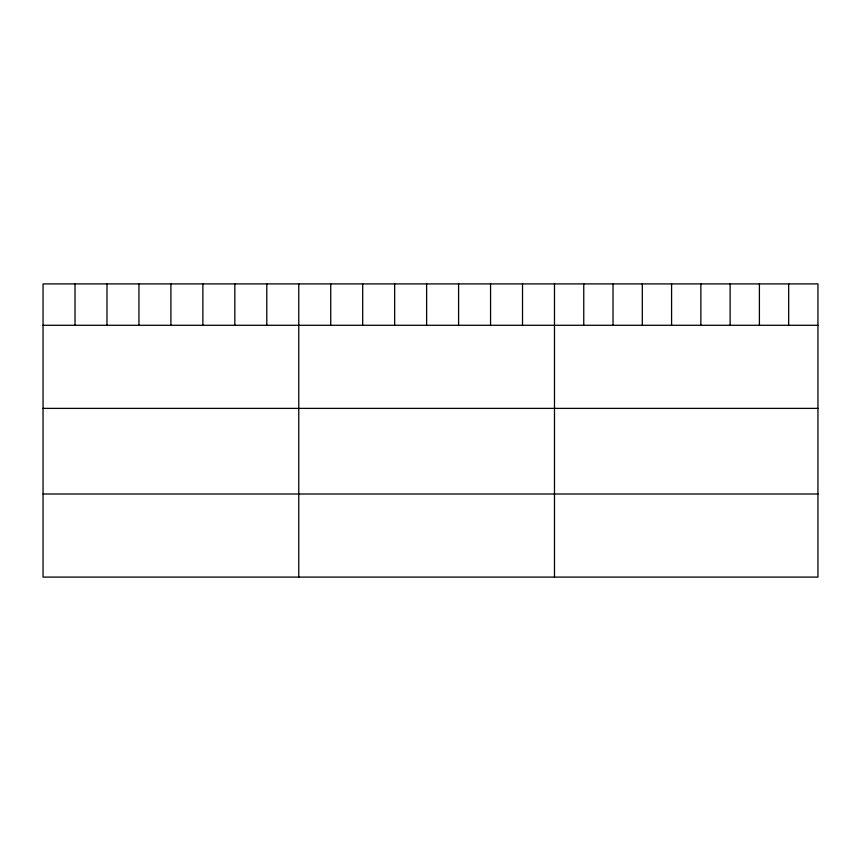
<?xml version="1.0" encoding="UTF-8"?>
<svg xmlns="http://www.w3.org/2000/svg" width="861" height="861" viewBox="0 0 861 861"><rect width="100%" height="100%" fill="white"/><g stroke="black" fill="none" stroke-linecap="round" stroke-linejoin="round"><path stroke-width="1.29" d="M817.95 325.286L817.95 577.096L43.05 577.096L43.05 283.904L817.95 283.904L817.95 325.286L43.05 325.286M43.05 408.383L817.95 408.383M43.05 493.999L817.95 493.999M788.676 283.904L788.676 325.286M759.402 283.904L759.402 325.286M730.128 283.904L730.128 325.286M700.854 283.904L700.854 325.286M671.58 283.904L671.58 325.286M642.306 283.904L642.306 325.286M613.032 283.904L613.032 325.286M583.758 283.904L583.758 325.286M554.484 283.904L554.484 577.096M522.519 283.904L522.519 325.286M490.555 283.904L490.555 325.286M458.59 283.904L458.59 325.286M426.625 283.904L426.625 325.286M394.661 283.904L394.661 325.286M362.696 283.904L362.696 325.286M330.732 283.904L330.732 325.286M298.767 283.904L298.767 577.096M266.802 283.904L266.802 325.286M234.838 283.904L234.838 325.286M202.873 283.904L202.873 325.286M170.909 283.904L170.909 325.286M138.944 283.904L138.944 325.286M106.979 283.904L106.979 325.286M75.015 283.904L75.015 325.286"/></g></svg>
